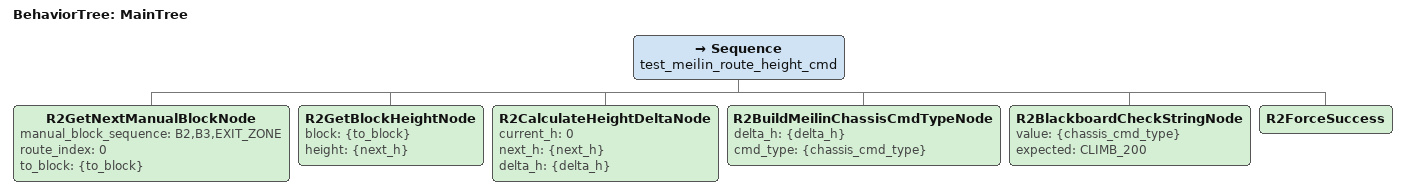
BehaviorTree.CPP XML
<root BTCPP_format="4" main_tree_to_execute="MainTree">
  <BehaviorTree ID="MainTree">
    <Sequence name="test_meilin_route_height_cmd">

      <R2GetNextManualBlockNode
        manual_block_sequence="B2,B3,EXIT_ZONE"
        route_index="0"
        to_block="{to_block}" />

      <R2GetBlockHeightNode
        block="{to_block}"
        height="{next_h}" />

      <R2CalculateHeightDeltaNode
        current_h="0"
        next_h="{next_h}"
        delta_h="{delta_h}" />

      <R2BuildMeilinChassisCmdTypeNode
        delta_h="{delta_h}"
        cmd_type="{chassis_cmd_type}" />

      <R2BlackboardCheckStringNode
        value="{chassis_cmd_type}"
        expected="CLIMB_200" />

      <R2ForceSuccess />

    </Sequence>
  </BehaviorTree>
</root>
